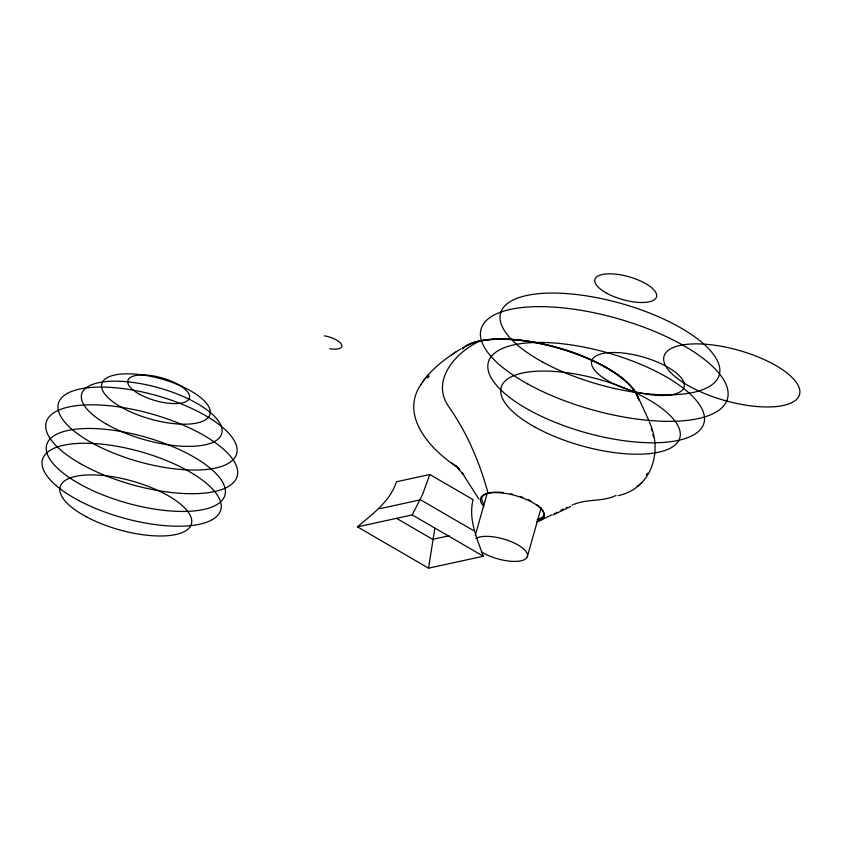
<?xml version="1.0" encoding="UTF-8"?>
<svg xmlns="http://www.w3.org/2000/svg" width="842" height="842" viewBox="0 0 842 842"><rect width="100%" height="100%" fill="white"/><g stroke="black" fill="none" stroke-linecap="round" stroke-linejoin="round"><path stroke-width="1.26" d="M428.536 568.171L357.45 526.86C372.385 514.009 390.204 501.432 396.414 481.782L429.788 474.499L473.109 499.674C468.12 519.019 476.909 538.333 483.308 556.225L428.536 568.171L434.798 528.587M475.277 535.344L487.381 492.559M527.281 556.836L541.174 507.758M429.788 474.499L422.579 494.496L412.222 514.915L357.45 526.86M421.442 383.763C398.603 416.127 431.472 450.438 457.448 467.299L454.922 465.394L459.69 469.426L454.038 464.489M646.256 474.983L647.382 473.246M422.495 382.173C432.22 368.165 446.281 357.903 460.616 349.02M420.79 384.752L423.137 381.184M428.189 374.816L423.863 380.226M427.599 378.026L429.241 376.163M618.175 495.654C651.929 488.349 663.096 451.007 649.256 421.884M637.141 486.434L639.12 484.813M639.783 484.255L641.804 482.613M451.259 355.092L455.827 352.019M616.06 495.433C603.461 501.695 588.579 498.917 575.507 503.769M556.204 512.599L556.815 512.283M554.352 513.536L554.973 513.22M560.961 510.168L561.54 509.873M562.688 509.305L563.256 509.021M551.794 514.82L550.489 515.472M549.826 515.799L547.111 517.104M570.623 506.495L553.026 515.02M566.319 507.537L566.876 507.273M546.416 517.43L541.353 519.725M542.311 517.567L537.249 519.725M540.596 520.051L536.701 521.672A33.143 12.283 15.9 0 0 536.165 504.737A33.143 12.283 15.9 0 0 494.012 492.633A33.143 12.283 15.9 0 0 484.055 506.537M489.023 492.938L488.097 493.307C479.803 462.826 467.447 433.598 449.396 407.581C429.683 381.005 455.89 352.135 479.351 341.315M572.023 505.042L572.823 504.726M573.897 504.326L574.97 503.948M379.868 508.663L420.537 499.79L473.33 530.471M449.186 535.744L432.662 539.343L396.719 518.451M412.222 514.915L483.308 556.225M451.365 462.679L454.038 464.71M457.711 467.689L455.869 465.942L463.321 474.435L462.216 473.004L478.751 498.906M636.784 394.288L648.403 419.505M651.361 428.452L651.95 430.862M652.813 434.44L653.413 436.914M475.825 538.522A27.965 10.336 15.8 0 1 514.473 543.111A27.965 10.336 15.8 0 1 521.83 560.604A27.965 10.336 15.8 0 1 481.435 551.868M462.49 348.588A93.778 34.669 15.8 0 1 557.551 347.62A93.778 34.669 15.8 0 1 638.225 398.224M536.849 504.663A32.007 11.83 15.8 0 1 537.933 519.703M484.013 504.147A32.007 11.83 15.8 0 1 503.106 492.549M510.389 493.738A32.007 11.83 15.8 0 1 512.525 494.222M519.861 496.327A32.007 11.83 15.8 0 1 522.85 497.39M528.302 499.695A32.007 11.83 15.8 0 1 530.713 500.895M462.226 348.577A94.041 34.775 15.8 0 1 559.888 348.272A94.041 34.775 15.8 0 1 638.931 400.308M462.416 348.862A93.778 34.669 15.8 0 1 557.467 347.893A93.778 34.669 15.8 0 1 638.152 398.487M324.391 335.842A15.367 5.684 15.8 0 1 341.673 344.757A15.367 5.684 15.8 0 1 329.675 348.683M689.882 386.52A70.412 26.039 15.8 0 0 799.247 395.445A70.412 26.039 15.8 0 0 706.196 344.294A70.412 26.039 15.8 0 0 689.882 386.52M609.355 381.573A48.015 17.756 15.8 0 0 683.914 387.657A48.015 17.756 15.8 0 0 620.47 352.787A48.015 17.756 15.8 0 0 609.355 381.573M535.27 427.273A92.82 34.322 15.8 0 0 679.431 439.04A92.82 34.322 15.8 0 0 556.773 371.617A92.82 34.322 15.8 0 0 535.27 427.273M606.672 293.205A32.007 11.83 15.8 0 0 656.392 297.268A32.007 11.83 15.8 0 0 614.092 274.018A32.007 11.83 15.8 0 0 606.672 293.205M528.092 384.173A128.026 47.341 15.8 0 0 726.941 400.403A128.026 47.341 15.8 0 0 557.751 307.404A128.026 47.341 15.8 0 0 528.092 384.173M542.332 361.871A113.628 42.016 15.8 0 0 718.805 376.279A113.628 42.016 15.8 0 0 568.655 293.742A113.628 42.016 15.8 0 0 542.332 361.871M139.614 394.309A32.007 11.83 15.8 0 0 189.324 398.371A32.007 11.83 15.8 0 0 147.034 375.122A32.007 11.83 15.8 0 0 139.614 394.309M92.441 443.166A92.609 34.238 15.8 0 0 236.276 454.901A92.609 34.238 15.8 0 0 113.891 387.636A92.609 34.238 15.8 0 0 92.441 443.166M121.027 407.065A56.225 20.787 15.8 0 0 209.5 415.632A56.225 20.787 15.8 0 0 137.183 374.301A56.225 20.787 15.8 0 0 121.027 407.065M106.587 424.221A72.759 26.902 15.8 0 0 221.078 435.303A72.759 26.902 15.8 0 0 127.5 381.815A72.759 26.902 15.8 0 0 106.587 424.221M80.285 463.574A99.219 36.69 15.8 0 0 236.286 478.551A99.219 36.69 15.8 0 0 108.471 405.655A99.219 36.69 15.8 0 0 80.285 463.574M78.516 483.319A92.609 34.238 15.8 0 0 224.119 497.296A92.609 34.238 15.8 0 0 104.829 429.262A92.609 34.238 15.8 0 0 78.516 483.319M78.811 500.569A92.609 34.238 15.8 0 0 220.72 510.052A92.609 34.238 15.8 0 0 95.388 443.618A92.609 34.238 15.8 0 0 78.811 500.569M86.884 517.093A68.181 25.207 15.8 0 0 191.376 524.082A68.181 25.207 15.8 0 0 99.093 475.162A68.181 25.207 15.8 0 0 86.884 517.093M529.513 410.264A112.028 41.426 15.8 0 0 703.502 424.463A112.028 41.426 15.8 0 0 555.467 343.094A112.028 41.426 15.8 0 0 529.513 410.264"/></g></svg>
